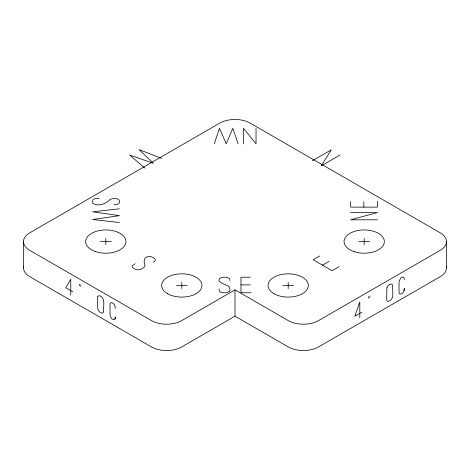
<?xml version="1.0" encoding="UTF-8"?>
<svg xmlns="http://www.w3.org/2000/svg" width="470" height="470" viewBox="0 0 470 470"><rect width="100%" height="100%" fill="white"/><g stroke="black" fill="none" stroke-linecap="round" stroke-linejoin="round"><path stroke-width="0.7" d="M219.043 288.909L219.373 291.218A4.312 2.491 0 0 0 221.658 292.546A9.911 5.722 0 0 0 227.351 292.546L229.618 291.218L229.965 290.237L229.56 287.37C226.846 284.074 221.247 284.444 218.991 280.702L219.373 278.769L221.658 277.429A9.911 5.722 0 0 1 227.351 277.429L229.618 278.769L229.965 280.437M243.519 143.814L243.519 128.298L256.038 143.814L256.038 128.298M350.579 201.771L350.579 207.117L377.445 207.117L377.445 201.319M363.845 207.117L363.845 201.771M404.094 290.642L404.271 288.521L404.094 290.642L402.896 292.728A5.64 3.261 -60 0 1 400.422 294.155L399.23 293.45L399.048 292.528L399.048 281.706L400.422 278.446A5.64 3.261 -60 0 1 402.896 277.018L404.094 277.752L404.271 279.985M115.056 319.018L115.238 317.103L115.056 319.018L113.858 319.723A5.64 3.261 60 0 1 111.384 318.296L110.009 315.076L110.009 304.255L110.192 303.32L111.384 302.586A5.64 3.261 60 0 1 113.858 304.014L115.056 306.129L115.238 308.567M214.285 143.814L219.472 128.275L226.199 143.814L232.85 128.275L238.079 143.814M312.321 160.805L331.321 149.836L321.169 165.916L340.168 154.941M135.154 263.729L132.564 265.497A4.312 2.491 0 0 0 132.546 267.365A9.911 5.722 0 0 0 136.576 269.692C139.784 270.362 143.391 268.634 145.06 265.903C142.956 260.104 144.308 255.651 151.058 256.679A9.911 5.722 0 0 1 155.088 259.005L155.382 259.939L155.047 260.879L153.255 262.195M235 289.849L181.802 320.563A21.497 12.408 0 0 1 151.399 320.563L29.798 250.357A21.497 12.408 0 0 1 29.798 232.809L219.801 123.111A21.497 12.408 0 0 1 250.199 123.111L440.202 232.809A21.497 12.408 0 0 1 440.202 250.357L318.601 320.563A21.497 12.408 0 0 1 288.198 320.563L235 289.849L235 316.175L181.802 346.889A21.497 12.408 0 0 1 151.399 346.889L29.798 276.683A21.497 12.408 0 0 1 23.618 266.613M319.694 255.98L313.143 259.763L332.143 270.732L339.246 266.631M322.52 265.18L329.071 261.396M361.818 312.239L354.827 316.275L359.803 302.01L359.803 317.791M119.445 208.803L92.578 211.817L119.445 215.654L92.578 219.531L119.445 222.527M99.223 198.469L95.222 198.657A4.312 2.491 0 0 0 92.925 199.973A9.911 5.722 0 0 0 92.925 203.263C98.242 206.976 105.644 203.91 109.845 199.732C112.518 197.988 116.631 197.811 119.098 199.973A9.911 5.722 0 0 1 119.098 203.263L116.783 204.573L113.899 204.773M350.579 212.587L377.445 212.587L350.579 219.813L377.445 219.813M100.421 241.58L111.173 241.58M358.827 241.58L369.579 241.58M250.24 277.23L240.975 277.23L240.975 292.745L251.021 292.745M240.975 284.891L250.24 284.891M176.426 285.46L187.172 285.46M282.828 285.46L293.574 285.46M161.762 158.443L139.067 149.607L153.373 163.29L129.626 155.059L144.96 168.148M235 316.175L288.198 346.889A21.497 12.408 0 0 0 318.601 346.889L440.202 276.683A21.497 12.408 0 0 0 446.382 266.613M72.779 291.8L65.788 287.763L70.77 279.245L70.77 295.031M446.5 241.58L446.5 267.912M369.837 296L369.837 297.557M368.645 296.693L368.645 298.244M364.203 238.478L364.203 244.682M288.198 282.358L288.198 288.562M181.802 282.358L181.802 288.562M105.797 238.478L105.797 244.682M80.799 284.826L80.799 286.377M79.606 284.133L79.606 285.69M23.5 241.58L23.5 267.912M386.886 287.881L386.698 299.701L386.886 300.712L388.179 301.505C395.041 299.625 392.174 290.671 392.626 285.701L391.915 284.05L390.194 284.186L388.179 285.578L386.886 287.881M97.848 296.394L97.66 297.41C98.124 302.374 95.246 311.334 102.096 313.208L103.4 312.427L103.588 311.416C103.124 306.452 106.008 297.451 99.141 295.577L97.848 296.394M354.127 251.656A20.151 11.633 0 0 0 384.354 241.58A20.151 11.633 0 0 0 354.127 231.504A20.151 11.633 0 0 0 354.127 251.656M273.951 293.685A20.151 11.633 0 0 0 307.668 288.474A20.151 11.633 0 0 0 282.987 274.221A20.151 11.633 0 0 0 273.951 293.685M95.721 251.656A20.151 11.633 0 0 0 125.948 241.58A20.151 11.633 0 0 0 95.721 231.504A20.151 11.633 0 0 0 95.721 251.656M167.549 293.685A20.151 11.633 0 0 0 201.266 288.474A20.151 11.633 0 0 0 176.585 274.221A20.151 11.633 0 0 0 167.549 293.685"/></g></svg>
